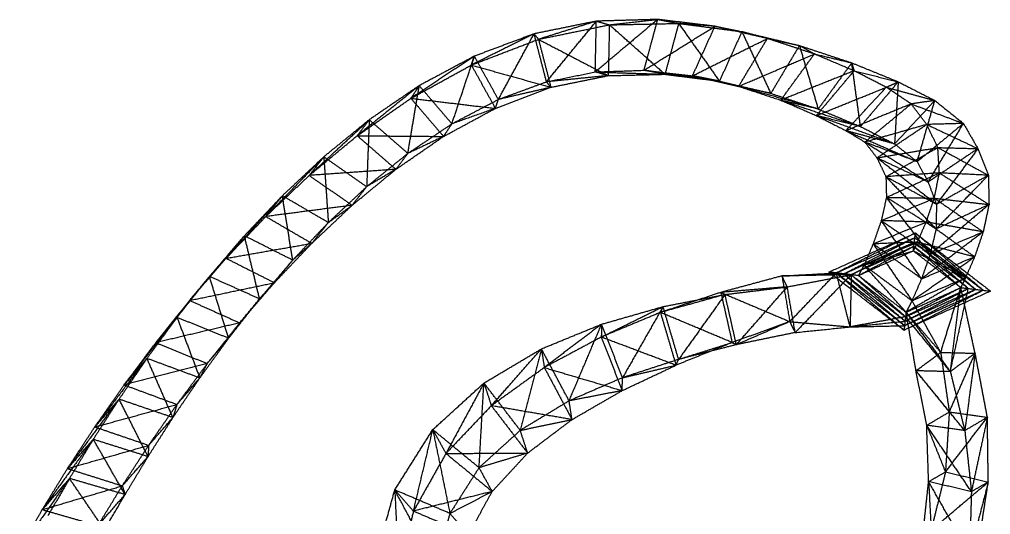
# Model space of a CAD drawing. Header units: feet. Extents: x -358 to 89, y -390 to 102.
# Drawn here: x -346.2 to 31.4, y -90.6 to 101.9 of the extents above; entities that cross this region are included whole.
import ezdxf

# ---------------------------------------------------------------- set-up
doc = ezdxf.new("R2010")
doc.units = ezdxf.units.FT
doc.header["$LTSCALE"] = 0.003281
doc.header["$MEASUREMENT"] = 0
doc.layers.add('IGES level 0', color=7, linetype='Continuous')

msp = doc.modelspace()

# ---------------------------------------------------------------- linework, layer by layer
at = {"layer": 'IGES level 0'}
for points in [[(-121.86, 101.27, 342.18), (-133.97, 98.81, 343.78), (-146.08, 96.35, 345.37)], [(-121.86, 101.27, 342.18), (-133.12, 97.74, 355.36), (-144.37, 94.21, 368.54)], [(-144.37, 94.21, 368.54), (-130.59, 97.02, 366.72), (-116.8, 99.84, 364.91)], [(-141.25, 77.69, 332.24), (-131.55, 89.48, 337.21), (-121.86, 101.27, 342.18)], [(-97.99, 101.94, 335.19), (-110.14, 91.73, 332.48), (-122.28, 81.52, 329.77)], [(-122.28, 81.52, 329.77), (-122.07, 91.39, 335.98), (-121.86, 101.27, 342.18)], [(-97.99, 101.94, 335.19), (-109.93, 101.6, 338.69), (-121.86, 101.27, 342.18)], [(-121.86, 101.27, 342.18), (-119.33, 100.55, 353.54), (-116.8, 99.84, 364.91)], [(-116.8, 99.84, 364.91), (-117.01, 89.97, 358.7), (-117.22, 80.09, 352.49)], [(-116.8, 99.84, 364.91), (-107.4, 100.89, 350.05), (-97.99, 101.94, 335.19)], [(-116.8, 99.84, 364.91), (-103.33, 100.11, 360.95), (-89.85, 100.39, 356.99)], [(-95.19, 80.61, 345.83), (-105.99, 90.23, 355.37), (-116.8, 99.84, 364.91)], [(-103.33, 82.17, 324.03), (-100.66, 92.06, 329.61), (-97.99, 101.94, 335.19)], [(-103.33, 82.17, 324.03), (-89.54, 90.72, 324.66), (-75.74, 99.28, 325.3)], [(-75.74, 99.28, 325.3), (-86.87, 100.61, 330.24), (-97.99, 101.94, 335.19)], [(-97.99, 101.94, 335.19), (-93.92, 101.16, 346.09), (-89.85, 100.39, 356.99)], [(-89.85, 100.39, 356.99), (-92.52, 90.5, 351.41), (-95.19, 80.61, 345.83)], [(-89.85, 100.39, 356.99), (-81.92, 89.16, 346.57), (-73.99, 77.94, 336.15)], [(-75.74, 99.28, 325.3), (-82.8, 99.83, 341.14), (-89.85, 100.39, 356.99)], [(-89.85, 100.39, 356.99), (-77.56, 98.79, 351.51), (-65.27, 97.18, 346.03)], [(-84.47, 80.03, 315.42), (-80.11, 89.65, 320.36), (-75.74, 99.28, 325.3)], [(-55.36, 94.52, 313.19), (-65.55, 96.9, 319.25), (-75.74, 99.28, 325.3)], [(-75.74, 99.28, 325.3), (-70.51, 98.23, 335.66), (-65.27, 97.18, 346.03)], [(-146.08, 96.35, 345.37), (-158.28, 90.27, 356.53), (-170.47, 84.2, 367.68)], [(-146.08, 96.35, 345.37), (-157.69, 92, 345.01), (-169.3, 87.66, 344.65)], [(-159.96, 70.83, 331.48), (-153.02, 83.59, 338.43), (-146.08, 96.35, 345.37)], [(-141.25, 77.69, 332.24), (-143.66, 87.02, 338.81), (-146.08, 96.35, 345.37)], [(-146.08, 96.35, 345.37), (-145.23, 95.28, 356.96), (-144.37, 94.21, 368.54)], [(-84.47, 80.03, 315.42), (-69.91, 87.28, 314.31), (-55.36, 94.52, 313.19)], [(-65.27, 97.18, 346.03), (-69.63, 87.56, 341.09), (-73.99, 77.94, 336.15)], [(-66.51, 75.92, 304.6), (-60.93, 85.22, 308.9), (-55.36, 94.52, 313.19)], [(-65.27, 97.18, 346.03), (-59.65, 85.19, 335.07), (-54.03, 73.19, 324.12)], [(-55.36, 94.52, 313.19), (-60.31, 95.85, 329.61), (-65.27, 97.18, 346.03)], [(-65.27, 97.18, 346.03), (-54.08, 94.49, 339.37), (-42.89, 91.79, 332.71)], [(-37.08, 88.5, 299.09), (-46.22, 91.51, 306.14), (-55.36, 94.52, 313.19)], [(-55.36, 94.52, 313.19), (-49.12, 93.15, 322.95), (-42.89, 91.79, 332.71)], [(-170.47, 84.2, 367.68), (-157.42, 89.2, 368.11), (-144.37, 94.21, 368.54)], [(-144.37, 94.21, 368.54), (-130.8, 87.15, 360.52), (-117.22, 80.09, 352.49)], [(-144.37, 94.21, 368.54), (-141.96, 84.88, 361.97), (-139.54, 75.55, 355.41)], [(-42.89, 91.79, 332.71), (-48.46, 82.49, 328.41), (-54.03, 73.19, 324.12)], [(-42.89, 91.79, 332.71), (-39.24, 79.44, 321.28), (-35.59, 67.1, 309.84)], [(-37.08, 88.5, 299.09), (-39.98, 90.14, 315.9), (-42.89, 91.79, 332.71)], [(-42.89, 91.79, 332.71), (-32.71, 88.42, 324.85), (-22.54, 85.06, 316.99)], [(-169.3, 87.66, 344.65), (-181.64, 79.47, 353.88), (-193.97, 71.28, 363.1)], [(-169.3, 87.66, 344.65), (-180.01, 81.93, 342.59), (-190.73, 76.2, 340.54)], [(-178.04, 61.35, 327.78), (-173.67, 74.51, 336.21), (-169.3, 87.66, 344.65)], [(-169.3, 87.66, 344.65), (-169.89, 85.93, 356.16), (-170.47, 84.2, 367.68)], [(-159.96, 70.83, 331.48), (-164.63, 79.25, 338.06), (-169.3, 87.66, 344.65)], [(-66.51, 75.92, 304.6), (-51.79, 82.21, 301.84), (-37.08, 88.5, 299.09)], [(-50.13, 70.54, 291.94), (-43.61, 79.52, 295.51), (-37.08, 88.5, 299.09)], [(-21.65, 81.95, 282.83), (-29.37, 85.23, 290.96), (-37.08, 88.5, 299.09)], [(-37.08, 88.5, 299.09), (-29.81, 86.78, 308.04), (-22.54, 85.06, 316.99)], [(-193.97, 71.28, 363.1), (-182.22, 77.74, 365.39), (-170.47, 84.2, 367.68)], [(-170.47, 84.2, 367.68), (-155.01, 79.87, 361.54), (-139.54, 75.55, 355.41)], [(-170.47, 84.2, 367.68), (-165.8, 75.78, 361.1), (-161.13, 67.36, 354.51)], [(-22.54, 85.06, 316.99), (-29.06, 76.08, 313.42), (-35.59, 67.1, 309.84)], [(-19.14, 60.3, 292.87), (-20.84, 72.68, 304.93), (-22.54, 85.06, 316.99)], [(-22.54, 85.06, 316.99), (-22.09, 83.5, 299.91), (-21.65, 81.95, 282.83)], [(-22.54, 85.06, 316.99), (-13.51, 81.37, 307.51), (-4.48, 77.69, 298.02)], [(-141.25, 77.69, 332.24), (-131.76, 79.6, 331.01), (-122.28, 81.52, 329.77)], [(-117.22, 80.09, 352.49), (-129.23, 78.89, 342.37), (-141.25, 77.69, 332.24)], [(-139.54, 75.55, 355.41), (-128.38, 77.82, 353.95), (-117.22, 80.09, 352.49)], [(-122.28, 81.52, 329.77), (-112.8, 81.85, 326.9), (-103.33, 82.17, 324.03)], [(-122.28, 81.52, 329.77), (-108.73, 81.07, 337.8), (-95.19, 80.61, 345.83)], [(-117.22, 80.09, 352.49), (-119.75, 80.81, 341.13), (-122.28, 81.52, 329.77)], [(-117.22, 80.09, 352.49), (-106.2, 80.35, 349.16), (-95.19, 80.61, 345.83)], [(-73.99, 77.94, 336.15), (-88.66, 80.06, 330.09), (-103.33, 82.17, 324.03)], [(-103.33, 82.17, 324.03), (-93.9, 81.1, 319.72), (-84.47, 80.03, 315.42)], [(-95.19, 80.61, 345.83), (-99.26, 81.39, 334.93), (-103.33, 82.17, 324.03)], [(-95.19, 80.61, 345.83), (-84.59, 79.28, 340.99), (-73.99, 77.94, 336.15)], [(-54.03, 73.19, 324.12), (-69.25, 76.61, 319.77), (-84.47, 80.03, 315.42)], [(-84.47, 80.03, 315.42), (-75.49, 77.98, 310.01), (-66.51, 75.92, 304.6)], [(-73.99, 77.94, 336.15), (-79.23, 78.99, 325.78), (-84.47, 80.03, 315.42)], [(-21.65, 81.95, 282.83), (-35.89, 76.25, 287.38), (-50.13, 70.54, 291.94)], [(-36.32, 64.56, 277.68), (-28.98, 73.25, 280.25), (-21.65, 81.95, 282.83)], [(-9.13, 75.56, 264.24), (-15.39, 78.76, 273.53), (-21.65, 81.95, 282.83)], [(-21.65, 81.95, 282.83), (-13.07, 79.82, 290.43), (-4.48, 77.69, 298.02)], [(-190.73, 76.2, 340.54), (-202.79, 66.46, 348.19), (-214.85, 56.73, 355.85)], [(-190.73, 76.2, 340.54), (-200.46, 69.56, 337.19), (-210.19, 62.92, 333.85)], [(-195.16, 49.85, 321.71), (-192.95, 63.02, 331.12), (-190.73, 76.2, 340.54)], [(-190.73, 76.2, 340.54), (-192.35, 73.74, 351.82), (-193.97, 71.28, 363.1)], [(-178.04, 61.35, 327.78), (-184.38, 68.78, 334.16), (-190.73, 76.2, 340.54)], [(-161.13, 67.36, 354.51), (-150.34, 71.46, 354.96), (-139.54, 75.55, 355.41)], [(-159.96, 70.83, 331.48), (-150.6, 74.26, 331.86), (-141.25, 77.69, 332.24)], [(-139.54, 75.55, 355.41), (-149.75, 73.19, 343.44), (-159.96, 70.83, 331.48)], [(-139.54, 75.55, 355.41), (-140.39, 76.62, 343.83), (-141.25, 77.69, 332.24)], [(-73.99, 77.94, 336.15), (-64.01, 75.56, 330.13), (-54.03, 73.19, 324.12)], [(-35.59, 67.1, 309.84), (-51.05, 71.51, 307.22), (-66.51, 75.92, 304.6)], [(-66.51, 75.92, 304.6), (-58.32, 73.23, 298.27), (-50.13, 70.54, 291.94)], [(-54.03, 73.19, 324.12), (-60.27, 74.55, 314.36), (-66.51, 75.92, 304.6)], [(-36.32, 64.56, 277.68), (-22.72, 70.06, 270.96), (-9.13, 75.56, 264.24)], [(-24.79, 58.68, 260.51), (-16.96, 67.12, 262.37), (-9.13, 75.56, 264.24)], [(-4.48, 77.69, 298.02), (-11.81, 68.99, 295.45), (-19.14, 60.3, 292.87)], [(-9.13, 75.56, 264.24), (-6.81, 76.63, 281.13), (-4.48, 77.69, 298.02)], [(0.55, 69.09, 243.59), (-4.29, 72.33, 253.91), (-9.13, 75.56, 264.24)], [(-9.13, 75.56, 264.24), (0.31, 72.99, 270.58), (9.75, 70.42, 276.92)], [(-4.48, 77.69, 298.02), (-5.19, 65.61, 285.61), (-5.9, 53.54, 273.2)], [(-4.48, 77.69, 298.02), (2.64, 74.05, 287.47), (9.75, 70.42, 276.92)], [(-54.03, 73.19, 324.12), (-44.81, 70.14, 316.98), (-35.59, 67.1, 309.84)], [(-214.85, 56.73, 355.85), (-204.41, 64.01, 359.48), (-193.97, 71.28, 363.1)], [(-193.97, 71.28, 363.1), (-177.55, 69.32, 358.81), (-161.13, 67.36, 354.51)], [(-193.97, 71.28, 363.1), (-187.63, 63.86, 356.73), (-181.28, 56.44, 350.35)], [(-178.04, 61.35, 327.78), (-169, 66.09, 329.63), (-159.96, 70.83, 331.48)], [(-161.13, 67.36, 354.51), (-160.55, 69.1, 342.99), (-159.96, 70.83, 331.48)], [(-50.13, 70.54, 291.94), (-34.64, 65.42, 292.4), (-19.14, 60.3, 292.87)], [(-50.13, 70.54, 291.94), (-43.22, 67.55, 284.81), (-36.32, 64.56, 277.68)], [(-35.59, 67.1, 309.84), (-42.86, 68.82, 300.89), (-50.13, 70.54, 291.94)], [(0.55, 69.09, 243.59), (-12.12, 63.88, 252.05), (-24.79, 58.68, 260.51)], [(-17.43, 54.24, 243.22), (-8.44, 61.67, 243.41), (0.55, 69.09, 243.59)], [(9.75, 70.42, 276.92), (1.93, 61.98, 275.06), (-5.9, 53.54, 273.2)], [(9.75, 70.42, 276.92), (5.15, 69.76, 260.26), (0.55, 69.09, 243.59)], [(6.62, 61.1, 221.28), (3.58, 65.09, 232.44), (0.55, 69.09, 243.59)], [(0.55, 69.09, 243.59), (10.72, 65.29, 247.85), (20.88, 61.49, 252.12)], [(2.9, 46.64, 251.75), (6.33, 58.53, 264.34), (9.75, 70.42, 276.92)], [(9.75, 70.42, 276.92), (15.32, 65.96, 264.52), (20.88, 61.49, 252.12)], [(-181.28, 56.44, 350.35), (-171.21, 61.9, 352.43), (-161.13, 67.36, 354.51)], [(-161.13, 67.36, 354.51), (-169.59, 64.36, 341.15), (-178.04, 61.35, 327.78)], [(-5.9, 53.54, 273.2), (-21.11, 59.05, 275.44), (-36.32, 64.56, 277.68)], [(-36.32, 64.56, 277.68), (-30.55, 61.62, 269.09), (-24.79, 58.68, 260.51)], [(-19.14, 60.3, 292.87), (-27.73, 62.43, 285.27), (-36.32, 64.56, 277.68)], [(-35.59, 67.1, 309.84), (-27.36, 63.7, 301.36), (-19.14, 60.3, 292.87)], [(-233.52, 41.27, 346.68), (-221.85, 52.09, 340.26), (-210.19, 62.92, 333.85)], [(-210.19, 62.92, 333.85), (-219.02, 55.71, 329.54), (-227.86, 48.51, 325.24)], [(-210.19, 62.92, 333.85), (-212.52, 59.83, 344.85), (-214.85, 56.73, 355.85)], [(-210.19, 62.92, 333.85), (-210.68, 49.91, 323.82), (-211.18, 36.9, 313.79)], [(-195.16, 49.85, 321.71), (-202.68, 56.39, 327.78), (-210.19, 62.92, 333.85)], [(-195.16, 49.85, 321.71), (-186.6, 55.6, 324.75), (-178.04, 61.35, 327.78)], [(-181.28, 56.44, 350.35), (-179.66, 58.89, 339.07), (-178.04, 61.35, 327.78)], [(6.62, 61.1, 221.28), (-5.41, 57.67, 232.25), (-17.43, 54.24, 243.22)], [(-12.74, 48.12, 222.24), (-3.06, 54.61, 221.76), (6.62, 61.1, 221.28)], [(20.88, 61.49, 252.12), (11.89, 54.07, 251.93), (2.9, 46.64, 251.75)], [(20.88, 61.49, 252.12), (13.75, 61.29, 236.7), (6.62, 61.1, 221.28)], [(10.94, 52.12, 198.99), (8.78, 56.61, 210.14), (6.62, 61.1, 221.28)], [(6.62, 61.1, 221.28), (16.57, 56.41, 225.15), (26.52, 51.71, 229.03)], [(7.16, 38.73, 229.98), (14.02, 50.11, 241.05), (20.88, 61.49, 252.12)], [(20.88, 61.49, 252.12), (23.7, 56.6, 240.57), (26.52, 51.71, 229.03)], [(-233.52, 41.27, 346.68), (-224.18, 49, 351.26), (-214.85, 56.73, 355.85)], [(-214.85, 56.73, 355.85), (-198.07, 56.58, 353.1), (-181.28, 56.44, 350.35)], [(-214.85, 56.73, 355.85), (-207.33, 50.19, 349.78), (-199.82, 43.66, 343.71)], [(-24.79, 58.68, 260.51), (-10.94, 52.66, 256.13), (2.9, 46.64, 251.75)], [(-24.79, 58.68, 260.51), (-21.11, 56.46, 251.87), (-17.43, 54.24, 243.22)], [(-5.9, 53.54, 273.2), (-15.34, 56.11, 266.86), (-24.79, 58.68, 260.51)], [(-19.14, 60.3, 292.87), (-12.52, 56.92, 283.04), (-5.9, 53.54, 273.2)], [(-199.82, 43.66, 343.71), (-190.55, 50.05, 347.03), (-181.28, 56.44, 350.35)], [(-181.28, 56.44, 350.35), (-188.22, 53.14, 336.03), (-195.16, 49.85, 321.71)], [(-17.43, 54.24, 243.22), (-5.14, 46.49, 236.6), (7.16, 38.73, 229.98)], [(-17.43, 54.24, 243.22), (-15.09, 51.18, 232.73), (-12.74, 48.12, 222.24)], [(2.9, 46.64, 251.75), (-7.27, 50.44, 247.49), (-17.43, 54.24, 243.22)], [(-5.9, 53.54, 273.2), (-1.5, 50.09, 262.47), (2.9, 46.64, 251.75)], [(-211.18, 36.9, 313.79), (-203.17, 43.38, 317.75), (-195.16, 49.85, 321.71)], [(-199.82, 43.66, 343.71), (-197.49, 46.75, 332.71), (-195.16, 49.85, 321.71)], [(-12.74, 48.12, 222.24), (-0.9, 50.12, 210.62), (10.94, 52.12, 198.99)], [(-9.25, 40.79, 201.83), (0.85, 46.45, 200.41), (10.94, 52.12, 198.99)], [(26.52, 51.71, 229.03), (16.84, 45.22, 229.5), (7.16, 38.73, 229.98)], [(26.52, 51.71, 229.03), (18.45, 40.86, 218.68), (10.39, 30.01, 208.33)], [(10.94, 52.12, 198.99), (18.73, 51.92, 214.01), (26.52, 51.71, 229.03)], [(11.53, 42.27, 176.76), (11.23, 47.19, 187.88), (10.94, 52.12, 198.99)], [(10.94, 52.12, 198.99), (20.76, 46.73, 202.24), (30.58, 41.34, 205.49)], [(26.52, 51.71, 229.03), (28.55, 46.53, 217.26), (30.58, 41.34, 205.49)], [(-227.86, 48.51, 325.24), (-239.13, 36.91, 330.66), (-250.4, 25.3, 336.09)], [(-227.86, 48.51, 325.24), (-235.91, 40.94, 320.21), (-243.96, 33.38, 315.18)], [(-227.86, 48.51, 325.24), (-230.69, 44.89, 335.96), (-233.52, 41.27, 346.68)], [(-227.86, 48.51, 325.24), (-226.97, 35.73, 314.83), (-226.08, 22.96, 304.42)], [(-211.18, 36.9, 313.79), (-219.52, 42.71, 319.51), (-227.86, 48.51, 325.24)], [(10.39, 30.01, 208.33), (-1.17, 39.06, 215.28), (-12.74, 48.12, 222.24)], [(-12.74, 48.12, 222.24), (-10.99, 44.45, 212.03), (-9.25, 40.79, 201.83)], [(7.16, 38.73, 229.98), (-2.79, 43.43, 226.11), (-12.74, 48.12, 222.24)], [(2.9, 46.64, 251.75), (5.03, 42.69, 240.87), (7.16, 38.73, 229.98)], [(-199.82, 43.66, 343.71), (-216.67, 42.46, 345.19), (-233.52, 41.27, 346.68)], [(-216.84, 29.67, 335.22), (-208.33, 36.66, 339.47), (-199.82, 43.66, 343.71)], [(-199.82, 43.66, 343.71), (-205.5, 40.28, 328.75), (-211.18, 36.9, 313.79)], [(11.53, 42.27, 176.76), (1.14, 41.53, 189.29), (-9.25, 40.79, 201.83)], [(-9.05, 32.76, 182.24), (1.24, 37.51, 179.5), (11.53, 42.27, 176.76)], [(9.56, 32.43, 154.99), (10.54, 37.35, 165.87), (11.53, 42.27, 176.76)], [(30.58, 41.34, 205.49), (21.05, 41.81, 191.13), (11.53, 42.27, 176.76)], [(11.53, 42.27, 176.76), (21.18, 36.12, 178.99), (30.84, 29.97, 181.22)], [(-250.4, 25.3, 336.09), (-241.96, 33.29, 341.38), (-233.52, 41.27, 346.68)], [(-233.52, 41.27, 346.68), (-225.18, 35.47, 340.95), (-216.84, 29.67, 335.22)], [(-9.25, 40.79, 201.83), (0.51, 30.62, 194.26), (10.26, 20.46, 186.7)], [(-9.25, 40.79, 201.83), (-9.15, 36.77, 192.03), (-9.05, 32.76, 182.24)], [(10.39, 30.01, 208.33), (0.57, 35.4, 205.08), (-9.25, 40.79, 201.83)], [(7.16, 38.73, 229.98), (8.78, 34.37, 219.15), (10.39, 30.01, 208.33)], [(10.26, 20.46, 186.7), (20.42, 30.9, 196.1), (30.58, 41.34, 205.49)], [(30.58, 41.34, 205.49), (20.48, 35.68, 206.91), (10.39, 30.01, 208.33)], [(30.58, 41.34, 205.49), (30.71, 35.66, 193.36), (30.84, 29.97, 181.22)], [(-226.08, 22.96, 304.42), (-218.63, 29.93, 309.1), (-211.18, 36.9, 313.79)], [(-216.84, 29.67, 335.22), (-214.01, 33.28, 324.5), (-211.18, 36.9, 313.79)], [(-243.96, 33.38, 315.18), (-254.9, 21.22, 319.78), (-265.83, 9.06, 324.39)], [(-243.96, 33.38, 315.18), (-251.34, 25.6, 309.58), (-258.72, 17.82, 303.98)], [(-243.96, 33.38, 315.18), (-247.18, 29.34, 325.63), (-250.4, 25.3, 336.09)], [(-239.93, 8.35, 293.91), (-241.95, 20.86, 304.55), (-243.96, 33.38, 315.18)], [(-226.08, 22.96, 304.42), (-235.02, 28.17, 309.8), (-243.96, 33.38, 315.18)], [(-9.05, 32.76, 182.24), (-10.05, 28.24, 171.9), (-11.06, 23.72, 161.56)], [(-11.06, 23.72, 161.56), (-0.75, 28.08, 158.27), (9.56, 32.43, 154.99)], [(7.96, 10.64, 164.9), (-0.55, 21.7, 173.57), (-9.05, 32.76, 182.24)], [(-9.05, 32.76, 182.24), (0.25, 32.6, 168.61), (9.56, 32.43, 154.99)], [(10.26, 20.46, 186.7), (0.6, 26.61, 184.47), (-9.05, 32.76, 182.24)], [(6.4, 23.17, 133.45), (7.98, 27.8, 144.22), (9.56, 32.43, 154.99)], [(9.56, 32.43, 154.99), (20.2, 31.2, 168.1), (30.84, 29.97, 181.22)], [(9.56, 32.43, 154.99), (19.06, 25.89, 156.66), (28.57, 19.35, 158.33)], [(-216.84, 29.67, 335.22), (-233.62, 27.48, 335.66), (-250.4, 25.3, 336.09)], [(-232.52, 14.88, 325.33), (-224.68, 22.27, 330.28), (-216.84, 29.67, 335.22)], [(-226.08, 22.96, 304.42), (-221.46, 26.31, 319.82), (-216.84, 29.67, 335.22)], [(30.84, 29.97, 181.22), (19.4, 20.31, 173.06), (7.96, 10.64, 164.9)], [(10.39, 30.01, 208.33), (10.33, 25.24, 197.51), (10.26, 20.46, 186.7)], [(30.84, 29.97, 181.22), (20.55, 25.22, 183.96), (10.26, 20.46, 186.7)], [(30.84, 29.97, 181.22), (29.71, 24.66, 169.78), (28.57, 19.35, 158.33)], [(-265.83, 9.06, 324.39), (-258.12, 17.18, 330.24), (-250.4, 25.3, 336.09)], [(-250.4, 25.3, 336.09), (-241.46, 20.09, 330.71), (-232.52, 14.88, 325.33)], [(-239.93, 8.35, 293.91), (-233.01, 15.65, 299.17), (-226.08, 22.96, 304.42)], [(-232.52, 14.88, 325.33), (-229.3, 18.92, 314.88), (-226.08, 22.96, 304.42)], [(-11.06, 23.72, 161.56), (-12.64, 19.19, 150.91), (-14.22, 14.67, 140.26)], [(-14.22, 14.67, 140.26), (-3.91, 18.92, 136.86), (6.4, 23.17, 133.45)], [(6.4, 23.17, 133.45), (-2.33, 23.44, 147.5), (-11.06, 23.72, 161.56)], [(4.6, 1.12, 142.75), (-3.23, 12.42, 152.15), (-11.06, 23.72, 161.56)], [(-11.06, 23.72, 161.56), (-1.55, 17.18, 163.23), (7.96, 10.64, 164.9)], [(2.98, 15.31, 112.13), (4.69, 19.24, 122.79), (6.4, 23.17, 133.45)], [(28.57, 19.35, 158.33), (17.49, 21.26, 145.89), (6.4, 23.17, 133.45)], [(25.23, 9.62, 135.95), (15.82, 16.4, 134.7), (6.4, 23.17, 133.45)], [(28.57, 19.35, 158.33), (16.59, 10.24, 150.54), (4.6, 1.12, 142.75)], [(10.26, 20.46, 186.7), (9.11, 15.55, 175.8), (7.96, 10.64, 164.9)], [(7.96, 10.64, 164.9), (18.27, 15, 161.62), (28.57, 19.35, 158.33)], [(28.57, 19.35, 158.33), (26.9, 14.49, 147.14), (25.23, 9.62, 135.95)], [(-280.05, -7.32, 311.77), (-269.39, 5.25, 307.87), (-258.72, 17.82, 303.98)], [(-258.72, 17.82, 303.98), (-265.53, 9.91, 297.9), (-272.33, 2.01, 291.83)], [(-258.72, 17.82, 303.98), (-262.28, 13.44, 314.18), (-265.83, 9.06, 324.39)], [(-252.84, -6.71, 282.46), (-255.78, 5.55, 293.22), (-258.72, 17.82, 303.98)], [(-239.93, 8.35, 293.91), (-249.33, 13.08, 298.95), (-258.72, 17.82, 303.98)], [(-31.44, 3.71), (-14.61, 11.29), (2.22, 18.87)], [(2.22, 18.87), (-13.16, 11.12, 12), (-28.55, 3.37, 24)], [(-28.55, 3.37, 24), (-13.26, 10.25, 24), (2.02, 17.13, 24)], [(-25.65, 3.02, 48), (-11.82, 10.08, 36), (2.02, 17.13, 24)], [(-25.65, 3.02, 48), (-11.92, 9.21, 48), (1.81, 15.39, 48)], [(-22.76, 2.68, 72), (-10.47, 9.04, 60), (1.81, 15.39, 48)], [(-17.78, 6.43, 117.97), (-7.4, 10.87, 115.05), (2.98, 15.31, 112.13)], [(2.98, 15.31, 112.13), (-5.62, 14.99, 126.2), (-14.22, 14.67, 140.26)], [(1.41, 11.92, 96), (1.81, 15.39, 48), (2.22, 18.87)], [(2.98, 15.31, 112.13), (2.19, 13.61, 104.07), (1.41, 11.92, 96)], [(22.76, -2.68, 72), (12.29, 6.35, 60), (1.81, 15.39, 48)], [(1.81, 15.39, 48), (13.73, 6.18, 48), (25.65, -3.02, 48)], [(2.02, 17.13, 24), (13.84, 7.05, 36), (25.65, -3.02, 48)], [(2.02, 17.13, 24), (15.28, 6.88, 24), (28.55, -3.37, 24)], [(28.55, -3.37, 24), (15.39, 7.75, 12), (2.22, 18.87)], [(2.22, 18.87), (16.83, 7.58), (31.44, -3.71)], [(25.23, 9.62, 135.95), (14.1, 12.47, 124.04), (2.98, 15.31, 112.13)], [(2.98, 15.31, 112.13), (12.33, 8.38, 112.92), (21.68, 1.45, 113.71)], [(-265.83, 9.06, 324.39), (-249.18, 11.97, 324.86), (-232.52, 14.88, 325.33)], [(-247.05, -0.41, 314.33), (-239.78, 7.24, 319.83), (-232.52, 14.88, 325.33)], [(-232.52, 14.88, 325.33), (-236.23, 11.61, 309.62), (-239.93, 8.35, 293.91)], [(1.61, 13.65, 72), (-10.57, 8.17, 72), (-22.76, 2.68, 72)], [(1.61, 13.65, 72), (-9.13, 8, 84), (-19.86, 2.34, 96)], [(1.41, 11.92, 96), (-9.23, 7.13, 96), (-19.86, 2.34, 96)], [(-14.22, 14.67, 140.26), (-16, 10.55, 129.11), (-17.78, 6.43, 117.97)], [(-17.78, 6.43, 117.97), (-8.19, 9.17, 106.98), (1.41, 11.92, 96)], [(-14.22, 14.67, 140.26), (-6.65, 3.62, 129.9), (0.91, -7.43, 119.54)], [(4.6, 1.12, 142.75), (-4.81, 7.89, 141.51), (-14.22, 14.67, 140.26)], [(21.68, 1.45, 113.71), (11.54, 6.69, 104.85), (1.41, 11.92, 96)], [(19.86, -2.34, 96), (10.63, 4.79, 96), (1.41, 11.92, 96)], [(19.86, -2.34, 96), (10.74, 5.66, 84), (1.61, 13.65, 72)], [(22.76, -2.68, 72), (12.18, 5.49, 72), (1.61, 13.65, 72)], [(-280.05, -7.32, 311.77), (-272.94, 0.87, 318.08), (-265.83, 9.06, 324.39)], [(-265.83, 9.06, 324.39), (-256.44, 4.32, 319.36), (-247.05, -0.41, 314.33)], [(-252.84, -6.71, 282.46), (-246.38, 0.82, 288.19), (-239.93, 8.35, 293.91)], [(-247.05, -0.41, 314.33), (-243.49, 3.97, 304.12), (-239.93, 8.35, 293.91)], [(0.91, -7.43, 119.54), (13.07, 1.1, 127.74), (25.23, 9.62, 135.95)], [(7.96, 10.64, 164.9), (6.28, 5.88, 153.83), (4.6, 1.12, 142.75)], [(4.6, 1.12, 142.75), (14.91, 5.37, 139.35), (25.23, 9.62, 135.95)], [(25.23, 9.62, 135.95), (23.45, 5.54, 124.83), (21.68, 1.45, 113.71)], [(-17.78, 6.43, 117.97), (-18.82, 4.39, 106.98), (-19.86, 2.34, 96)], [(-1.41, -11.92, 96), (-9.59, -2.74, 106.98), (-17.78, 6.43, 117.97)], [(-17.78, 6.43, 117.97), (-8.43, -0.5, 118.76), (0.91, -7.43, 119.54)], [(-272.33, 2.01, 291.83), (-282.78, -10.87, 295.09), (-293.23, -23.75, 298.34)], [(-272.33, 2.01, 291.83), (-278.63, -5.96, 285.36), (-284.93, -13.93, 278.89)], [(-272.33, 2.01, 291.83), (-276.19, -2.66, 301.8), (-280.05, -7.32, 311.77)], [(-264.86, -22.03, 270.2), (-268.6, -10.01, 281.01), (-272.33, 2.01, 291.83)], [(-252.84, -6.71, 282.46), (-262.58, -2.35, 287.15), (-272.33, 2.01, 291.83)], [(-49.71, 2.21, 58.28), (-61.58, -0.99, 58.14), (-73.46, -4.19, 57.99)], [(-49.71, 2.21, 58.28), (-39.13, 2.79, 41.14), (-28.55, 3.37, 24)], [(-49.71, 2.21, 58.28), (-37.68, 2.62, 53.14), (-25.65, 3.02, 48)], [(-22.76, 2.68, 72), (-36.23, 2.45, 65.14), (-49.71, 2.21, 58.28)], [(-49.71, 2.21, 58.28), (-48.17, -6.67, 50.89), (-46.63, -15.55, 43.49)], [(-47.62, -2.04, 81.12), (-48.67, 0.09, 69.7), (-49.71, 2.21, 58.28)], [(-47.62, -2.04, 81.12), (-35.19, 0.32, 76.56), (-22.76, 2.68, 72)], [(-46.63, -15.55, 43.49), (-37.59, -6.09, 33.74), (-28.55, 3.37, 24)], [(-22.76, 2.68, 72), (-33.65, -8.56, 69.16), (-44.54, -19.8, 66.33)], [(-2.22, -18.87), (-16.83, -7.58), (-31.44, 3.71)], [(-19.86, 2.34, 96), (-25.65, 3.02, 48), (-31.44, 3.71)], [(-28.55, 3.37, 24), (-15.39, -7.75, 12), (-2.22, -18.87)], [(-23.18, -17.6, 57.16), (-25.86, -7.12, 40.58), (-28.55, 3.37, 24)], [(-2.02, -17.13, 24), (-15.28, -6.88, 24), (-28.55, 3.37, 24)], [(-25.65, 3.02, 48), (-13.84, -7.05, 36), (-2.02, -17.13, 24)], [(-1.81, -15.39, 48), (-13.73, -6.18, 48), (-25.65, 3.02, 48)], [(-22.76, 2.68, 72), (-22.97, -7.46, 64.58), (-23.18, -17.6, 57.16)], [(-22.76, 2.68, 72), (-12.29, -6.35, 60), (-1.81, -15.39, 48)], [(-22.76, 2.68, 72), (-12.18, -5.49, 72), (-1.61, -13.65, 72)], [(-1.61, -13.65, 72), (-10.74, -5.66, 84), (-19.86, 2.34, 96)], [(-19.86, 2.34, 96), (-10.63, -4.79, 96), (-1.41, -11.92, 96)], [(21.68, 1.45, 113.71), (10.14, -5.23, 104.85), (-1.41, -11.92, 96)], [(0.91, -7.43, 119.54), (11.3, -2.99, 116.62), (21.68, 1.45, 113.71)], [(4.6, 1.12, 142.75), (2.76, -3.15, 131.15), (0.91, -7.43, 119.54)], [(21.68, 1.45, 113.71), (20.77, -0.44, 104.85), (19.86, -2.34, 96)], [(-280.05, -7.32, 311.77), (-263.55, -3.87, 313.05), (-247.05, -0.41, 314.33)], [(-260.55, -16.04, 302.4), (-253.8, -8.23, 308.36), (-247.05, -0.41, 314.33)], [(-247.05, -0.41, 314.33), (-249.94, -3.56, 298.4), (-252.84, -6.71, 282.46)], [(-47.62, -2.04, 81.12), (-60.54, -3.11, 69.55), (-73.46, -4.19, 57.99)], [(-71.82, -5.02, 81.24), (-59.72, -3.53, 81.18), (-47.62, -2.04, 81.12)], [(-67.42, -24.52, 69.22), (-57.52, -13.28, 75.17), (-47.62, -2.04, 81.12)], [(-44.54, -19.8, 66.33), (-46.08, -10.92, 73.72), (-47.62, -2.04, 81.12)], [(-2.22, -18.87), (13.16, -11.12, 12), (28.55, -3.37, 24)], [(31.44, -3.71), (14.61, -11.29), (-2.22, -18.87)], [(-2.02, -17.13, 24), (11.82, -10.08, 36), (25.65, -3.02, 48)], [(28.55, -3.37, 24), (13.26, -10.25, 24), (-2.02, -17.13, 24)], [(-1.81, -15.39, 48), (10.47, -9.04, 60), (22.76, -2.68, 72)], [(25.65, -3.02, 48), (11.92, -9.21, 48), (-1.81, -15.39, 48)], [(19.86, -2.34, 96), (9.13, -8, 84), (-1.61, -13.65, 72)], [(-1.61, -13.65, 72), (10.57, -8.17, 72), (22.76, -2.68, 72)], [(-1.41, -11.92, 96), (9.23, -7.13, 96), (19.86, -2.34, 96)], [(12.06, -27.53, 122.75), (15.96, -14.94, 109.38), (19.86, -2.34, 96)], [(15.81, -35.01, 83.64), (17.84, -18.67, 89.82), (19.86, -2.34, 96)], [(15.81, -35.01, 83.64), (19.29, -18.84, 77.82), (22.76, -2.68, 72)], [(25.43, -27.86, 103.65), (22.65, -15.1, 99.82), (19.86, -2.34, 96)], [(19.86, -2.34, 96), (25.65, -3.02, 48), (31.44, -3.71)], [(-293.23, -23.75, 298.34), (-286.64, -15.54, 305.06), (-280.05, -7.32, 311.77)], [(-280.05, -7.32, 311.77), (-270.3, -11.68, 307.08), (-260.55, -16.04, 302.4)], [(-264.86, -22.03, 270.2), (-258.85, -14.37, 276.33), (-252.84, -6.71, 282.46)], [(-260.55, -16.04, 302.4), (-256.69, -11.38, 292.43), (-252.84, -6.71, 282.46)], [(-73.46, -4.19, 57.99), (-85.2, -8.09, 58.1), (-96.94, -11.99, 58.21)], [(-71.82, -5.02, 81.24), (-84.38, -8.51, 69.72), (-96.94, -11.99, 58.21)], [(-95.93, -9.72, 81.4), (-83.87, -7.37, 81.32), (-71.82, -5.02, 81.24)], [(-71.82, -5.02, 81.24), (-80.85, -17.63, 76.68), (-89.88, -30.24, 72.11)], [(-73.46, -4.19, 57.99), (-60.05, -9.87, 50.74), (-46.63, -15.55, 43.49)], [(-73.46, -4.19, 57.99), (-71.25, -13.94, 51.98), (-69.05, -23.69, 45.97)], [(-71.82, -5.02, 81.24), (-72.64, -4.6, 69.61), (-73.46, -4.19, 57.99)], [(-67.42, -24.52, 69.22), (-69.62, -14.77, 75.23), (-71.82, -5.02, 81.24)], [(0.91, -7.43, 119.54), (-0.25, -9.67, 107.77), (-1.41, -11.92, 96)], [(12.06, -27.53, 122.75), (6.49, -17.48, 121.15), (0.91, -7.43, 119.54)], [(-119.94, -21.56, 59.06), (-107.93, -15.64, 70.23), (-95.93, -9.72, 81.4)], [(-119.82, -16.56, 81.84), (-107.87, -13.14, 81.62), (-95.93, -9.72, 81.4)], [(-95.93, -9.72, 81.4), (-103.81, -23.54, 78.26), (-111.69, -37.37, 75.13)], [(-95.93, -9.72, 81.4), (-96.43, -10.86, 69.81), (-96.94, -11.99, 58.21)], [(-89.88, -30.24, 72.11), (-92.9, -19.98, 76.76), (-95.93, -9.72, 81.4)], [(-305.49, -40.16, 284.17), (-295.21, -27.05, 281.53), (-284.93, -13.93, 278.89)], [(-284.93, -13.93, 278.89), (-290.77, -21.9, 272.05), (-296.62, -29.87, 265.21)], [(-284.93, -13.93, 278.89), (-289.08, -18.84, 288.61), (-293.23, -23.75, 298.34)], [(-284.93, -13.93, 278.89), (-280.5, -25.7, 268.04), (-276.07, -37.46, 257.2)], [(-264.86, -22.03, 270.2), (-274.89, -17.98, 274.54), (-284.93, -13.93, 278.89)], [(-96.94, -11.99, 58.21), (-108.44, -16.78, 58.63), (-119.94, -21.56, 59.06)], [(-69.05, -23.69, 45.97), (-82.99, -17.84, 52.09), (-96.94, -11.99, 58.21)], [(-96.94, -11.99, 58.21), (-93.91, -22.25, 53.56), (-90.89, -32.51, 48.92)], [(-1.61, -13.65, 72), (-12.39, -15.63, 64.58), (-23.18, -17.6, 57.16)], [(-1.41, -11.92, 96), (-1.81, -15.39, 48), (-2.22, -18.87)], [(15.81, -35.01, 83.64), (7.1, -24.33, 77.82), (-1.61, -13.65, 72)], [(-1.41, -11.92, 96), (5.33, -19.72, 109.38), (12.06, -27.53, 122.75)], [(-1.41, -11.92, 96), (7.2, -23.46, 89.82), (15.81, -35.01, 83.64)], [(2.44, -34.68, 102.74), (0.52, -23.3, 99.37), (-1.41, -11.92, 96)], [(-260.55, -16.04, 302.4), (-276.89, -19.9, 300.37), (-293.23, -23.75, 298.34)], [(-273.16, -31.86, 289.65), (-266.86, -23.95, 296.02), (-260.55, -16.04, 302.4)], [(-264.86, -22.03, 270.2), (-262.71, -19.04, 286.3), (-260.55, -16.04, 302.4)], [(-143.23, -26.15, 82.8), (-131.52, -21.35, 82.32), (-119.82, -16.56, 81.84)], [(-119.82, -16.56, 81.84), (-130.96, -24.99, 71.25), (-142.1, -33.42, 60.66)], [(-132.46, -46.37, 78.42), (-126.14, -31.46, 80.13), (-119.82, -16.56, 81.84)], [(-119.82, -16.56, 81.84), (-119.88, -19.06, 70.45), (-119.94, -21.56, 59.06)], [(-111.69, -37.37, 75.13), (-115.75, -26.96, 78.48), (-119.82, -16.56, 81.84)], [(-46.63, -15.55, 43.49), (-57.84, -19.62, 44.73), (-69.05, -23.69, 45.97)], [(-46.63, -15.55, 43.49), (-57.03, -20.04, 56.35), (-67.42, -24.52, 69.22)], [(-46.63, -15.55, 43.49), (-34.91, -16.58, 50.33), (-23.18, -17.6, 57.16)], [(-46.63, -15.55, 43.49), (-45.59, -17.68, 54.91), (-44.54, -19.8, 66.33)], [(-44.54, -19.8, 66.33), (-23.18, -17.6, 57.16), (-1.81, -15.39, 48)], [(-23.18, -17.6, 57.16), (-12.6, -17.36, 40.58), (-2.02, -17.13, 24)], [(-276.07, -37.46, 257.2), (-270.47, -29.75, 263.7), (-264.86, -22.03, 270.2)], [(-273.16, -31.86, 289.65), (-269.01, -26.95, 279.92), (-264.86, -22.03, 270.2)], [(-119.94, -21.56, 59.06), (-131.02, -27.49, 59.86), (-142.1, -33.42, 60.66)], [(-90.89, -32.51, 48.92), (-105.41, -27.04, 53.99), (-119.94, -21.56, 59.06)], [(-119.94, -21.56, 59.06), (-115.88, -31.97, 55.7), (-111.82, -42.37, 52.35)], [(-44.54, -19.8, 66.33), (-55.98, -22.16, 67.77), (-67.42, -24.52, 69.22)], [(-305.49, -40.16, 284.17), (-299.36, -31.96, 291.25), (-293.23, -23.75, 298.34)], [(-293.23, -23.75, 298.34), (-283.19, -27.81, 294), (-273.16, -31.86, 289.65)], [(-165.58, -39.43, 84.63), (-154.41, -32.79, 83.71), (-143.23, -26.15, 82.8)], [(-162.69, -48.26, 63.23), (-152.96, -37.21, 73.01), (-143.23, -26.15, 82.8)], [(-143.23, -26.15, 82.8), (-147.35, -41.99, 82.48), (-151.46, -57.83, 82.16)], [(-143.23, -26.15, 82.8), (-142.66, -29.79, 71.73), (-142.1, -33.42, 60.66)], [(-132.46, -46.37, 78.42), (-137.85, -36.26, 80.61), (-143.23, -26.15, 82.8)], [(-69.05, -23.69, 45.97), (-79.97, -28.1, 47.44), (-90.89, -32.51, 48.92)], [(-89.88, -30.24, 72.11), (-79.46, -26.96, 59.04), (-69.05, -23.69, 45.97)], [(-67.42, -24.52, 69.22), (-78.65, -27.38, 70.67), (-89.88, -30.24, 72.11)], [(-69.05, -23.69, 45.97), (-68.23, -24.1, 57.59), (-67.42, -24.52, 69.22)], [(-296.62, -29.87, 265.21), (-306.76, -43.18, 267.23), (-316.91, -56.5, 269.25)], [(-296.62, -29.87, 265.21), (-302.04, -37.79, 258.03), (-307.46, -45.71, 250.85)], [(-296.62, -29.87, 265.21), (-301.05, -35.02, 274.69), (-305.49, -40.16, 284.17)], [(-286.52, -52.86, 243.5), (-291.57, -41.37, 254.36), (-296.62, -29.87, 265.21)], [(-276.07, -37.46, 257.2), (-286.34, -33.67, 261.2), (-296.62, -29.87, 265.21)], [(2.44, -34.68, 102.74), (7.25, -31.1, 112.75), (12.06, -27.53, 122.75)], [(12.06, -27.53, 122.75), (13.72, -39.1, 125.12), (15.38, -50.68, 127.49)], [(12.06, -27.53, 122.75), (18.75, -27.69, 113.2), (25.43, -27.86, 103.65)], [(15.38, -50.68, 127.49), (20.4, -39.27, 115.57), (25.43, -27.86, 103.65)], [(25.43, -27.86, 103.65), (20.62, -31.43, 93.64), (15.81, -35.01, 83.64)], [(25.43, -27.86, 103.65), (23.43, -42.9, 96.13), (21.42, -57.95, 88.62)], [(30.2, -52.75, 109.6), (27.82, -40.31, 106.62), (25.43, -27.86, 103.65)], [(-273.16, -31.86, 289.65), (-289.32, -36.01, 286.91), (-305.49, -40.16, 284.17)], [(-284.95, -47.76, 276.15), (-279.05, -39.81, 282.9), (-273.16, -31.86, 289.65)], [(-276.07, -37.46, 257.2), (-274.62, -34.66, 273.42), (-273.16, -31.86, 289.65)], [(-142.1, -33.42, 60.66), (-152.39, -40.84, 61.95), (-162.69, -48.26, 63.23)], [(-142.1, -33.42, 60.66), (-126.96, -37.9, 56.5), (-111.82, -42.37, 52.35)], [(-142.1, -33.42, 60.66), (-136.71, -43.53, 58.47), (-131.32, -53.64, 56.29)], [(-111.82, -42.37, 52.35), (-101.35, -37.44, 50.63), (-90.89, -32.51, 48.92)], [(-89.88, -30.24, 72.11), (-100.78, -33.8, 73.62), (-111.69, -37.37, 75.13)], [(-111.69, -37.37, 75.13), (-101.29, -34.94, 62.02), (-90.89, -32.51, 48.92)], [(-90.89, -32.51, 48.92), (-90.38, -31.38, 60.52), (-89.88, -30.24, 72.11)], [(-286.52, -52.86, 243.5), (-281.29, -45.16, 250.35), (-276.07, -37.46, 257.2)], [(-284.95, -47.76, 276.15), (-280.51, -42.61, 266.67), (-276.07, -37.46, 257.2)], [(-111.69, -37.37, 75.13), (-122.08, -41.87, 76.77), (-132.46, -46.37, 78.42)], [(-111.82, -42.37, 52.35), (-111.76, -39.87, 63.74), (-111.69, -37.37, 75.13)], [(2.44, -34.68, 102.74), (8.91, -42.68, 115.12), (15.38, -50.68, 127.49)], [(21.42, -57.95, 88.62), (11.93, -46.31, 95.68), (2.44, -34.68, 102.74)], [(6.6, -55.87, 106.51), (4.52, -45.27, 104.63), (2.44, -34.68, 102.74)], [(15.81, -35.01, 83.64), (9.13, -34.84, 93.19), (2.44, -34.68, 102.74)], [(15.81, -35.01, 83.64), (18.62, -46.48, 86.13), (21.42, -57.95, 88.62)], [(-316.91, -56.5, 269.25), (-311.2, -48.33, 276.71), (-305.49, -40.16, 284.17)], [(-305.49, -40.16, 284.17), (-295.22, -43.96, 280.16), (-284.95, -47.76, 276.15)], [(-185.47, -57.56, 87.8), (-175.52, -48.5, 86.21), (-165.58, -39.43, 84.63)], [(-165.58, -39.43, 84.63), (-172.97, -53.13, 75.82), (-180.36, -66.82, 67.01)], [(-167.47, -72.35, 86.49), (-166.53, -55.89, 85.56), (-165.58, -39.43, 84.63)], [(-165.58, -39.43, 84.63), (-164.13, -43.85, 73.93), (-162.69, -48.26, 63.23)], [(-151.46, -57.83, 82.16), (-158.52, -48.63, 83.39), (-165.58, -39.43, 84.63)], [(-111.82, -42.37, 52.35), (-122.14, -44.37, 65.38), (-132.46, -46.37, 78.42)], [(-131.32, -53.64, 56.29), (-121.57, -48.01, 54.32), (-111.82, -42.37, 52.35)], [(-307.46, -45.71, 250.85), (-317.5, -59.2, 252.19), (-327.53, -72.68, 253.54)], [(-307.46, -45.71, 250.85), (-312.49, -53.52, 243.32), (-317.51, -61.33, 235.79)], [(-307.46, -45.71, 250.85), (-312.19, -51.1, 260.05), (-316.91, -56.5, 269.25)], [(-316.91, -56.5, 269.25), (-300.93, -52.13, 272.7), (-284.95, -47.76, 276.15)], [(-296.2, -68.05, 229.1), (-301.83, -56.88, 239.97), (-307.46, -45.71, 250.85)], [(-286.52, -52.86, 243.5), (-296.99, -49.29, 247.17), (-307.46, -45.71, 250.85)], [(-295.96, -63.65, 261.9), (-290.45, -55.7, 269.02), (-284.95, -47.76, 276.15)], [(-284.95, -47.76, 276.15), (-285.73, -50.31, 259.82), (-286.52, -52.86, 243.5)], [(-162.69, -48.26, 63.23), (-171.52, -57.54, 65.12), (-180.36, -66.82, 67.01)], [(-131.32, -53.64, 56.29), (-147.01, -50.95, 59.76), (-162.69, -48.26, 63.23)], [(-162.69, -48.26, 63.23), (-155.63, -57.46, 62), (-148.57, -66.66, 60.76)], [(-132.46, -46.37, 78.42), (-141.96, -52.1, 80.29), (-151.46, -57.83, 82.16)], [(-131.32, -53.64, 56.29), (-131.89, -50, 67.35), (-132.46, -46.37, 78.42)], [(-296.2, -68.05, 229.1), (-291.36, -60.46, 236.3), (-286.52, -52.86, 243.5)], [(-295.96, -63.65, 261.9), (-291.24, -58.25, 252.7), (-286.52, -52.86, 243.5)], [(6.6, -55.87, 106.51), (10.99, -53.27, 117), (15.38, -50.68, 127.49)], [(15.38, -50.68, 127.49), (14.64, -62.34, 129.56), (13.9, -74, 131.63)], [(13.9, -74, 131.63), (22.05, -63.38, 120.61), (30.2, -52.75, 109.6)], [(15.38, -50.68, 127.49), (22.79, -51.72, 118.55), (30.2, -52.75, 109.6)], [(30.2, -52.75, 109.6), (25.81, -55.35, 99.11), (21.42, -57.95, 88.62)], [(30.2, -52.75, 109.6), (27.09, -67.21, 101.64), (23.99, -81.67, 93.68)], [(30.54, -77.91, 115.75), (30.37, -65.33, 112.68), (30.2, -52.75, 109.6)], [(-327.53, -72.68, 253.54), (-322.22, -64.59, 261.39), (-316.91, -56.5, 269.25)], [(-316.91, -56.5, 269.25), (-306.43, -60.07, 265.57), (-295.96, -63.65, 261.9)], [(-151.46, -57.83, 82.16), (-141.39, -55.74, 69.22), (-131.32, -53.64, 56.29)], [(-148.57, -66.66, 60.76), (-139.95, -60.15, 58.53), (-131.32, -53.64, 56.29)], [(6.6, -55.87, 106.51), (10.25, -64.93, 119.07), (13.9, -74, 131.63)], [(23.99, -81.67, 93.68), (15.29, -68.77, 100.1), (6.6, -55.87, 106.51)], [(7.35, -77.76, 109.56), (6.98, -66.81, 108.04), (6.6, -55.87, 106.51)], [(21.42, -57.95, 88.62), (14.01, -56.91, 97.57), (6.6, -55.87, 106.51)], [(-200.24, -81, 92.7), (-192.85, -69.28, 90.25), (-185.47, -57.56, 87.8)], [(-192.97, -89.2, 72.11), (-189.22, -73.38, 79.96), (-185.47, -57.56, 87.8)], [(-185.47, -57.56, 87.8), (-182.14, -73.85, 89.63), (-178.81, -90.13, 91.46)], [(-185.47, -57.56, 87.8), (-182.91, -62.19, 77.41), (-180.36, -66.82, 67.01)], [(-167.47, -72.35, 86.49), (-176.47, -64.96, 87.15), (-185.47, -57.56, 87.8)], [(-151.46, -57.83, 82.16), (-159.47, -65.09, 84.32), (-167.47, -72.35, 86.49)], [(-148.57, -66.66, 60.76), (-150.01, -62.25, 71.46), (-151.46, -57.83, 82.16)], [(21.42, -57.95, 88.62), (22.71, -69.81, 91.15), (23.99, -81.67, 93.68)], [(-317.51, -61.33, 235.79), (-327.42, -74.99, 236.35), (-337.33, -88.65, 236.9)], [(-317.51, -61.33, 235.79), (-322.52, -67.01, 244.67), (-327.53, -72.68, 253.54)], [(-327.53, -72.68, 253.54), (-311.74, -68.16, 257.72), (-295.96, -63.65, 261.9)], [(-317.51, -61.33, 235.79), (-322.13, -68.94, 227.89), (-326.76, -76.55, 219.99)], [(-305.11, -82.78, 213.93), (-311.31, -72.05, 224.86), (-317.51, -61.33, 235.79)], [(-296.2, -68.05, 229.1), (-306.86, -64.69, 232.44), (-317.51, -61.33, 235.79)], [(-306.22, -79.4, 246.84), (-301.09, -71.52, 254.37), (-295.96, -63.65, 261.9)], [(-295.96, -63.65, 261.9), (-296.08, -65.85, 245.5), (-296.2, -68.05, 229.1)], [(-180.36, -66.82, 67.01), (-186.67, -78.01, 69.56), (-192.97, -89.2, 72.11)], [(-180.36, -66.82, 67.01), (-164.46, -66.74, 63.89), (-148.57, -66.66, 60.76)], [(-180.36, -66.82, 67.01), (-171.36, -74.21, 66.35), (-162.37, -81.6, 65.7)], [(-148.57, -66.66, 60.76), (-158.02, -69.5, 73.63), (-167.47, -72.35, 86.49)], [(-162.37, -81.6, 65.7), (-155.47, -74.13, 63.23), (-148.57, -66.66, 60.76)], [(-306.22, -79.4, 246.84), (-301.21, -73.73, 237.97), (-296.2, -68.05, 229.1)], [(-305.11, -82.78, 213.93), (-300.66, -75.41, 221.51), (-296.2, -68.05, 229.1)], [(-337.33, -88.65, 236.9), (-332.43, -80.67, 245.22), (-327.53, -72.68, 253.54)], [(-327.53, -72.68, 253.54), (-316.87, -76.04, 250.19), (-306.22, -79.4, 246.84)], [(-167.47, -72.35, 86.49), (-173.14, -81.24, 88.98), (-178.81, -90.13, 91.46)], [(-162.37, -81.6, 65.7), (-164.92, -76.97, 76.09), (-167.47, -72.35, 86.49)], [(7.35, -77.76, 109.56), (10.63, -75.88, 120.59), (13.9, -74, 131.63)], [(13.9, -74, 131.63), (11.13, -85.31, 133.21), (8.35, -96.63, 134.8)], [(13.9, -74, 131.63), (22.22, -75.95, 123.69), (30.54, -77.91, 115.75)], [(-326.76, -76.55, 219.99), (-336.48, -90.42, 219.49), (-346.21, -104.29, 218.99)], [(-326.76, -76.55, 219.99), (-332.04, -82.6, 228.45), (-337.33, -88.65, 236.9)], [(-326.76, -76.55, 219.99), (-330.94, -83.79, 211.66), (-335.13, -91.02, 203.33)], [(-313.13, -96.53, 197.89), (-319.94, -86.54, 208.94), (-326.76, -76.55, 219.99)], [(-305.11, -82.78, 213.93), (-315.93, -79.66, 216.96), (-326.76, -76.55, 219.99)], [(4.96, -99.78, 111.94), (6.16, -88.77, 110.75), (7.35, -77.76, 109.56)], [(7.35, -77.76, 109.56), (7.85, -87.19, 122.18), (8.35, -96.63, 134.8)], [(23.29, -105.85, 98.86), (15.32, -91.8, 104.21), (7.35, -77.76, 109.56)], [(23.99, -81.67, 93.68), (15.67, -79.71, 101.62), (7.35, -77.76, 109.56)], [(8.35, -96.63, 134.8), (19.44, -87.27, 125.27), (30.54, -77.91, 115.75)], [(30.54, -77.91, 115.75), (26.92, -91.88, 107.3), (23.29, -105.85, 98.86)], [(30.54, -77.91, 115.75), (27.26, -79.79, 104.72), (23.99, -81.67, 93.68)], [(26.68, -102.7, 121.72), (28.61, -90.3, 118.73), (30.54, -77.91, 115.75)], [(-337.33, -88.65, 236.9), (-321.77, -84.03, 241.87), (-306.22, -79.4, 246.84)], [(-315.68, -94.88, 230.84), (-310.95, -87.14, 238.84), (-306.22, -79.4, 246.84)], [(-315.68, -94.88, 230.84), (-310.4, -88.83, 222.38), (-305.11, -82.78, 213.93)], [(-313.13, -96.53, 197.89), (-309.12, -89.65, 205.91), (-305.11, -82.78, 213.93)], [(-306.22, -79.4, 246.84), (-305.67, -81.09, 230.39), (-305.11, -82.78, 213.93)], [(-207.55, -107.43, 98.66), (-203.89, -94.21, 95.68), (-200.24, -81, 92.7)], [(-184.49, -110.55, 97.07), (-192.36, -95.77, 94.88), (-200.24, -81, 92.7)], [(-200.24, -81, 92.7), (-199.49, -97.4, 85.36), (-198.74, -113.8, 78.03)], [(-200.24, -81, 92.7), (-196.61, -85.1, 82.4), (-192.97, -89.2, 72.11)], [(-178.81, -90.13, 91.46), (-189.52, -85.56, 92.08), (-200.24, -81, 92.7)], [(-162.37, -81.6, 65.7), (-177.67, -85.4, 68.9), (-192.97, -89.2, 72.11)], [(-178.81, -90.13, 91.46), (-170.59, -85.87, 78.58), (-162.37, -81.6, 65.7)], [(-171.55, -98.34, 70.87), (-166.96, -89.97, 68.28), (-162.37, -81.6, 65.7)], [(23.99, -81.67, 93.68), (23.64, -93.76, 96.27), (23.29, -105.85, 98.86)], [(-346.21, -104.29, 218.99), (-341.77, -96.47, 227.94), (-337.33, -88.65, 236.9)], [(-337.33, -88.65, 236.9), (-326.51, -91.76, 233.87), (-315.68, -94.88, 230.84)], [(-192.97, -89.2, 72.11), (-195.86, -101.5, 75.07), (-198.74, -113.8, 78.03)], [(-192.97, -89.2, 72.11), (-182.26, -93.77, 71.49), (-171.55, -98.34, 70.87)], [(-178.81, -90.13, 91.46), (-181.65, -100.34, 94.27), (-184.49, -110.55, 97.07)], [(-171.55, -98.34, 70.87), (-175.18, -94.23, 81.17), (-178.81, -90.13, 91.46)]]:
    msp.add_open_spline(points, degree=2, dxfattribs=at)

doc.saveas('drawing.dxf')
